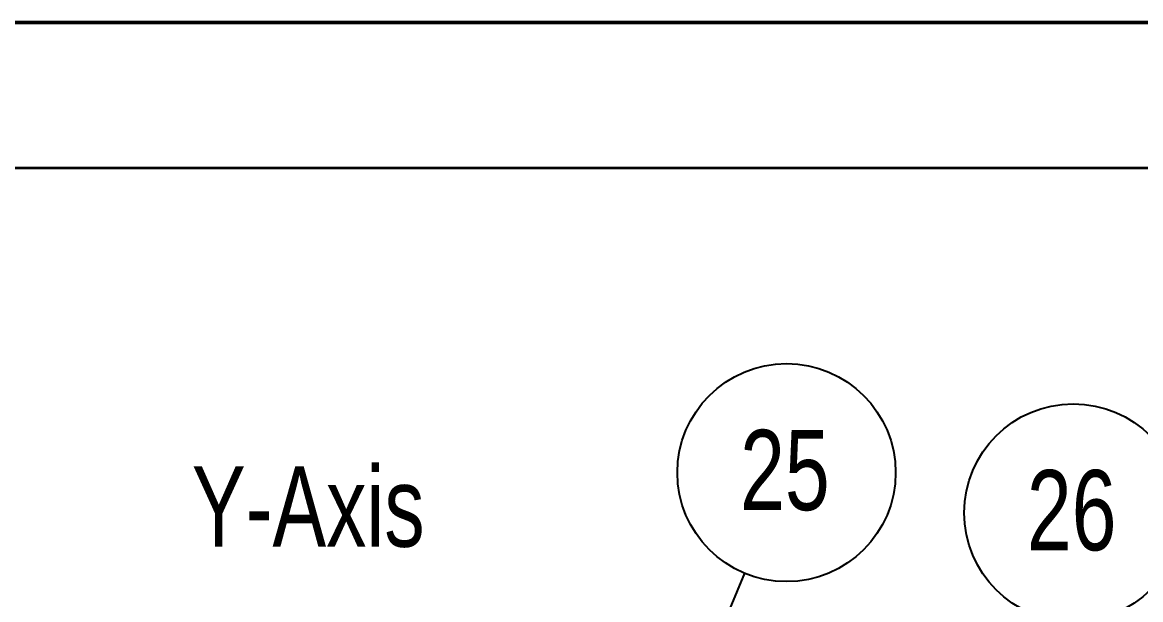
# Model space of a CAD drawing. Header units: millimetres. Extents: x 0 to 279, y 0 to 216.
# Drawn here: x 170.08 to 218.82, y 190.71 to 215.9 of the extents above; entities that cross this region are included whole.
import ezdxf

# ---------------------------------------------------------------- set-up
doc = ezdxf.new("R2010")
doc.units = ezdxf.units.MM
doc.layers.add('DIM', color=1, linetype='Continuous')
doc.layers.add('PAGE_BORDER', color=7, linetype='Continuous')
doc.styles.add('SLDTEXTSTYLE0', font='TXT', dxfattribs={"width": 0.75})
doc.dimstyles.new('SLDDIMSTYLE0', dxfattribs={"dimtxt": 0.18, "dimasz": 3.302, "dimexe": 0, "dimexo": 0.0625, "dimgap": 0, "dimtad": 0, "dimtih": 1, "dimtoh": 1, "dimdec": 0, "dimrnd": 1e-09, "dimzin": 0, "dimdsep": 46, "dimtxsty": 'Standard', "dimsah": 1, "dimcen": 0.09, "dimadec": 0, "dimazin": 0, "dimtfac": 3.302, "dimtdec": 0, "dimtofl": 0, "dimtmove": 0, "dimatfit": 3, "dimfxl": 1, "dimfrac": 2, "dimtolj": 1, "dimtzin": 0, "dimarcsym": 0})

# ---------------------------------------------------------------- blocks, each defined once
blk = doc.blocks.new('SW_NOTE_20')
at = {"layer": 'DIM', "color": 0}
blk.add_circle((0.867, 4.676), 4.755, dxfattribs=at)
at = {"layer": 'DIM', "color": 0, "insert": (0.797, 6.539), "char_height": 3.5, "attachment_point": 2, "style": 'SLDTEXTSTYLE0'}
blk.add_mtext('26', dxfattribs=at)
blk = doc.blocks.new('SW_NOTE_21')
at = {"layer": 'DIM', "color": 0}
blk.add_circle((1.819, 4.394), 4.755, dxfattribs=at)
at = {"layer": 'DIM', "color": 0, "insert": (1.749, 6.257), "char_height": 3.5, "attachment_point": 2, "style": 'SLDTEXTSTYLE0'}
blk.add_mtext('25', dxfattribs=at)

msp = doc.modelspace()

# ---------------------------------------------------------------- linework, layer by layer
at = {"color": 7, "linetype": 'Continuous', "lineweight": 50}
msp.add_line((0, 215.9), (279.4, 215.9), dxfattribs=at)
at = {"layer": 'PAGE_BORDER', "lineweight": 35}
msp.add_line((6.35, 209.55), (273.05, 209.55), dxfattribs=at)

# ---------------------------------------------------------------- block references
at = {"layer": 'DIM'}
for name, p in [('SW_NOTE_21', (201.569, 191.86)), ('SW_NOTE_20', (215.02, 189.826))]:
    msp.add_blockref(name, p, dxfattribs=at)

# ---------------------------------------------------------------- texts
at = {"layer": 'DIM', "insert": (177.473, 196.521), "char_height": 3.5, "attachment_point": 1, "style": 'SLDTEXTSTYLE0'}
msp.add_mtext('Y-Axis', dxfattribs=at)

# ---------------------------------------------------------------- leaders
at = {"layer": 'DIM'}
msp.add_leader([(197.402, 181.795), (201.569, 191.86)], dimstyle='SLDDIMSTYLE0', dxfattribs=at)

doc.saveas('drawing.dxf')
